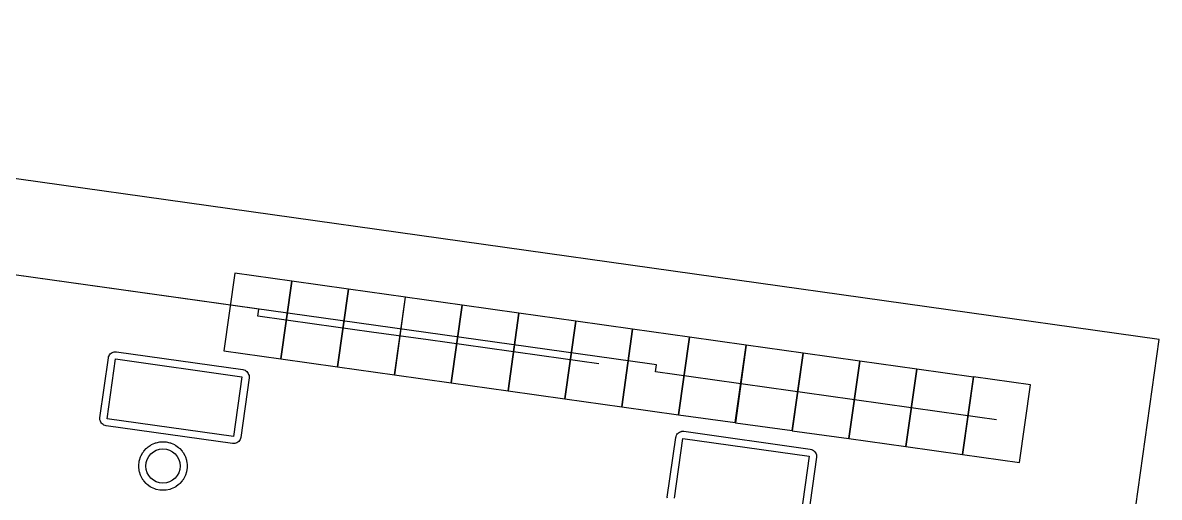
# Model space of a CAD drawing. Header units: feet. Extents: x -93 to 72, y -40 to 44.
# Drawn here: x -7 to 72.4, y 7.4 to 40.6 of the extents above; entities that cross this region are included whole.
import ezdxf

# ---------------------------------------------------------------- set-up
doc = ezdxf.new("R2010")
doc.units = ezdxf.units.FT
for name, color, linetype in [('Buildings', 7, 'CONTINUOUS'), ('Connections', 7, 'CONTINUOUS'), ('Modules', 7, 'CONTINUOUS'), ('Obstructions', 7, 'CONTINUOUS'), ('Setbacks', 7, 'CONTINUOUS'), ('Strings', 7, 'CONTINUOUS')]:
    doc.layers.add(name, color=color, linetype=linetype)

msp = doc.modelspace()

# ---------------------------------------------------------------- linework, layer by layer
at = {"layer": 'Buildings', "color": 252}
for p, q in [((72.412, 18.462), (-85.162, 40.587)), ((64.189, -40.102), (72.412, 18.462))]:
    msp.add_line(p, q, dxfattribs=at)
at = {"layer": 'Connections', "color": 91}
for p, q in [((36.803, 16.753), (-35.449, 26.898)), ((9.016, 20.654), (-35.449, 26.897)), ((9.503, 20.585), (9.016, 20.654)), ((9.435, 20.098), (9.503, 20.585)), ((37.291, 16.685), (36.803, 16.753)), ((37.222, 16.198), (37.291, 16.685))]:
    msp.add_line(p, q, dxfattribs=at)
at = {"layer": 'Modules', "color": 254}
for p, q in [((7.831, 23.087), (7.069, 17.667)), ((11.8, 22.53), (7.831, 23.087)), ((11.039, 17.109), (11.8, 22.53)), ((11.801, 22.532), (11.04, 17.111)), ((15.77, 21.975), (11.801, 22.532)), ((15.009, 16.554), (15.77, 21.975)), ((15.771, 21.973), (15.01, 16.553)), ((19.741, 21.416), (15.771, 21.973)), ((19.739, 21.418), (18.978, 15.998)), ((18.98, 15.995), (19.741, 21.416)), ((23.708, 20.861), (19.739, 21.418)), ((22.947, 15.44), (23.708, 20.861)), ((23.71, 20.859), (22.948, 15.439)), ((27.679, 20.302), (23.71, 20.859)), ((26.918, 14.881), (27.679, 20.302)), ((27.68, 20.3), (26.919, 14.88)), ((31.649, 19.743), (27.68, 20.3)), ((31.648, 19.745), (30.887, 14.325)), ((30.888, 14.323), (31.649, 19.743)), ((35.617, 19.188), (31.648, 19.745)), ((34.856, 13.767), (35.617, 19.188)), ((35.618, 19.186), (34.857, 13.766)), ((39.588, 18.629), (35.618, 19.186)), ((39.586, 18.631), (38.825, 13.211)), ((38.826, 13.209), (39.588, 18.629)), ((43.555, 18.074), (39.586, 18.631)), ((7.069, 17.667), (11.039, 17.109)), ((42.794, 12.654), (43.555, 18.074)), ((43.556, 18.073), (42.795, 12.652)), ((47.526, 17.515), (43.556, 18.073)), ((46.765, 12.095), (47.526, 17.515)), ((47.527, 17.514), (46.766, 12.093)), ((51.496, 16.956), (47.527, 17.514)), ((11.04, 17.111), (15.009, 16.554)), ((51.494, 16.959), (50.733, 11.538)), ((50.735, 11.536), (51.496, 16.956)), ((55.464, 16.401), (51.494, 16.959)), ((15.01, 16.553), (18.98, 15.995)), ((18.978, 15.998), (22.947, 15.44)), ((54.703, 10.981), (55.464, 16.401)), ((55.465, 16.4), (54.704, 10.979)), ((59.434, 15.842), (55.465, 16.4)), ((22.948, 15.439), (26.918, 14.881)), ((58.673, 10.422), (59.434, 15.842)), ((59.435, 15.845), (58.674, 10.424)), ((63.405, 15.287), (59.435, 15.845)), ((62.644, 9.867), (63.405, 15.287)), ((26.919, 14.88), (30.888, 14.323)), ((30.887, 14.325), (34.856, 13.767)), ((34.857, 13.766), (38.826, 13.209)), ((38.825, 13.211), (42.794, 12.654)), ((42.795, 12.652), (46.765, 12.095)), ((46.766, 12.093), (50.735, 11.536)), ((50.733, 11.538), (54.703, 10.981)), ((54.704, 10.979), (58.673, 10.422)), ((58.674, 10.424), (62.644, 9.867))]:
    msp.add_line(p, q, dxfattribs=at)
at = {"layer": 'Obstructions', "color": 252}
for p, q in [((-1.097, 12.929), (-0.511, 17.1)), ((-0.511, 17.1), (8.323, 15.858)), ((8.323, 15.858), (7.74, 11.687)), ((7.74, 11.687), (-1.097, 12.929)), ((38.541, 7.381), (39.127, 11.552)), ((39.127, 11.552), (47.961, 10.31)), ((47.961, 10.31), (47.378, 6.143))]:
    msp.add_line(p, q, dxfattribs=at)
msp.add_circle((2.806, 9.624), 1.194, dxfattribs=at)
at = {"layer": 'Setbacks', "color": 2}
for p, q in [((-0.872, 17.45), (-0.807, 17.499)), ((-0.807, 17.499), (-0.747, 17.544)), ((-0.747, 17.544), (-0.747, 17.544)), ((-0.747, 17.544), (-0.747, 17.544)), ((-0.747, 17.544), (-0.746, 17.544)), ((-0.746, 17.544), (-0.67, 17.571)), ((-0.67, 17.571), (-0.598, 17.595)), ((-0.598, 17.595), (-0.598, 17.595)), ((-0.598, 17.595), (-0.598, 17.595)), ((-0.598, 17.595), (-0.597, 17.595)), ((-0.597, 17.595), (-0.512, 17.597)), ((-0.512, 17.597), (-0.441, 17.598)), ((-0.441, 17.598), (-0.441, 17.598)), ((-0.441, 17.598), (-0.441, 17.598)), ((-0.441, 17.598), (-0.44, 17.598)), ((-0.44, 17.598), (8.393, 16.356)), ((-1.595, 12.999), (-1.009, 17.17)), ((-1.009, 17.17), (-0.987, 17.242)), ((-1.009, 17.17), (-1.009, 17.17)), ((-1.009, 17.17), (-1.009, 17.17)), ((-1.009, 17.17), (-1.009, 17.17)), ((-1.009, 17.17), (-1.009, 17.17)), ((-0.987, 17.242), (-0.963, 17.32)), ((-0.963, 17.321), (-0.917, 17.385)), ((-0.963, 17.32), (-0.963, 17.321)), ((-0.963, 17.32), (-0.963, 17.32)), ((-0.963, 17.32), (-0.963, 17.32)), ((-0.917, 17.385), (-0.873, 17.449)), ((-0.873, 17.449), (-0.872, 17.45)), ((-0.873, 17.449), (-0.873, 17.449)), ((-0.873, 17.449), (-0.873, 17.449)), ((8.393, 16.356), (8.393, 16.356)), ((8.393, 16.356), (8.394, 16.356)), ((8.394, 16.356), (8.468, 16.333)), ((8.468, 16.333), (8.543, 16.311)), ((8.543, 16.311), (8.543, 16.31)), ((8.543, 16.31), (8.544, 16.31)), ((8.544, 16.31), (8.544, 16.31)), ((8.544, 16.31), (8.544, 16.31)), ((8.544, 16.31), (8.608, 16.265)), ((8.608, 16.265), (8.672, 16.22)), ((8.672, 16.22), (8.673, 16.22)), ((8.673, 16.22), (8.673, 16.22)), ((8.673, 16.22), (8.673, 16.22)), ((8.673, 16.22), (8.673, 16.22)), ((8.673, 16.22), (8.72, 16.157)), ((8.72, 16.157), (8.767, 16.095)), ((8.767, 16.095), (8.767, 16.094)), ((8.767, 16.094), (8.767, 16.094)), ((8.767, 16.094), (8.768, 16.094)), ((8.768, 16.094), (8.768, 16.094)), ((8.768, 16.094), (8.793, 16.02)), ((8.793, 16.02), (8.819, 15.946)), ((8.819, 15.946), (8.819, 15.946)), ((8.819, 15.946), (8.819, 15.945)), ((8.819, 15.945), (8.819, 15.945)), ((8.819, 15.945), (8.819, 15.945)), ((8.819, 15.945), (8.82, 15.867)), ((8.822, 15.788), (8.238, 11.617)), ((8.82, 15.867), (8.822, 15.789)), ((8.822, 15.789), (8.822, 15.788)), ((-1.595, 12.998), (-1.595, 12.999)), ((-1.595, 12.999), (-1.595, 12.999)), ((-1.595, 12.999), (-1.595, 12.999)), ((-1.594, 12.921), (-1.595, 12.998)), ((-1.593, 12.842), (-1.594, 12.921)), ((-1.593, 12.841), (-1.593, 12.842)), ((-1.592, 12.841), (-1.593, 12.841)), ((-1.593, 12.841), (-1.593, 12.841)), ((-1.567, 12.768), (-1.592, 12.841)), ((-1.542, 12.693), (-1.567, 12.768)), ((-1.541, 12.693), (-1.542, 12.693)), ((-1.541, 12.692), (-1.541, 12.693)), ((-1.541, 12.693), (-1.541, 12.693)), ((-1.494, 12.629), (-1.541, 12.692)), ((-1.447, 12.567), (-1.494, 12.629)), ((-1.446, 12.566), (-1.447, 12.567)), ((-1.447, 12.567), (-1.447, 12.567)), ((-1.447, 12.567), (-1.447, 12.567)), ((-1.381, 12.521), (-1.446, 12.566)), ((-1.318, 12.477), (-1.381, 12.521)), ((-1.318, 12.476), (-1.318, 12.477)), ((-1.318, 12.477), (-1.318, 12.477)), ((-1.317, 12.476), (-1.318, 12.476)), ((-1.242, 12.453), (-1.317, 12.476)), ((-1.167, 12.431), (-1.242, 12.453)), ((-1.167, 12.43), (-1.167, 12.431)), ((-1.167, 12.43), (-1.167, 12.43)), ((7.67, 11.189), (-1.167, 12.43)), ((-1.167, 12.43), (-1.167, 12.43)), ((38.766, 11.902), (38.826, 11.947)), ((38.826, 11.947), (38.891, 11.996)), ((38.891, 11.996), (38.892, 11.997)), ((38.891, 11.996), (38.891, 11.996)), ((38.891, 11.996), (38.891, 11.996)), ((38.892, 11.997), (38.961, 12.021)), ((38.961, 12.021), (39.039, 12.047)), ((39.039, 12.047), (39.04, 12.048)), ((39.04, 12.048), (39.118, 12.049)), ((39.04, 12.048), (39.04, 12.048)), ((39.04, 12.048), (39.04, 12.048)), ((39.118, 12.049), (39.197, 12.05)), ((39.197, 12.05), (39.197, 12.05)), ((39.197, 12.05), (39.197, 12.05)), ((39.197, 12.05), (39.197, 12.05)), ((39.197, 12.05), (48.031, 10.809)), ((1.96, 11.089), (2.004, 11.118)), ((2.004, 11.118), (2.005, 11.118)), ((2.005, 11.118), (2.233, 11.219)), ((2.233, 11.22), (2.284, 11.233)), ((2.233, 11.219), (2.233, 11.22)), ((2.284, 11.233), (2.332, 11.252)), ((2.332, 11.252), (2.333, 11.252)), ((2.333, 11.252), (2.577, 11.304)), ((2.577, 11.304), (2.63, 11.307)), ((2.577, 11.304), (2.577, 11.304)), ((2.63, 11.307), (2.681, 11.315)), ((2.681, 11.315), (2.682, 11.315)), ((2.682, 11.315), (2.931, 11.315)), ((2.931, 11.315), (2.932, 11.315)), ((2.932, 11.315), (2.983, 11.307)), ((2.983, 11.307), (3.035, 11.304)), ((3.035, 11.304), (3.036, 11.304)), ((3.036, 11.304), (3.28, 11.252)), ((3.28, 11.252), (3.281, 11.252)), ((3.281, 11.252), (3.329, 11.233)), ((3.329, 11.233), (3.38, 11.22)), ((3.38, 11.22), (3.38, 11.219)), ((3.38, 11.219), (3.608, 11.118)), ((3.608, 11.118), (3.609, 11.118)), ((3.609, 11.118), (3.653, 11.089)), ((7.748, 11.19), (7.67, 11.189)), ((7.67, 11.189), (7.67, 11.189)), ((7.67, 11.189), (7.67, 11.189)), ((7.67, 11.189), (7.67, 11.189)), ((7.827, 11.191), (7.748, 11.19)), ((7.828, 11.192), (7.827, 11.192)), ((7.827, 11.192), (7.827, 11.191)), ((7.827, 11.191), (7.827, 11.191)), ((7.827, 11.191), (7.827, 11.191)), ((7.902, 11.217), (7.828, 11.192)), ((7.976, 11.243), (7.902, 11.217)), ((7.977, 11.243), (7.976, 11.243)), ((7.976, 11.243), (7.976, 11.243)), ((7.976, 11.243), (7.976, 11.243)), ((7.976, 11.243), (7.976, 11.243)), ((8.039, 11.29), (7.977, 11.243)), ((8.101, 11.337), (8.039, 11.29)), ((8.102, 11.337), (8.101, 11.337)), ((8.147, 11.402), (8.102, 11.338)), ((8.102, 11.338), (8.102, 11.338)), ((8.102, 11.338), (8.102, 11.338)), ((8.102, 11.338), (8.102, 11.337)), ((8.192, 11.466), (8.147, 11.402)), ((8.215, 11.542), (8.192, 11.467)), ((8.192, 11.467), (8.192, 11.467)), ((8.192, 11.467), (8.192, 11.467)), ((8.192, 11.467), (8.192, 11.466)), ((8.192, 11.466), (8.192, 11.466)), ((8.238, 11.617), (8.215, 11.542)), ((8.238, 11.617), (8.238, 11.617)), ((8.238, 11.617), (8.238, 11.617)), ((8.238, 11.617), (8.238, 11.617)), ((38.043, 7.451), (38.629, 11.622)), ((38.629, 11.623), (38.651, 11.695)), ((38.629, 11.622), (38.629, 11.623)), ((38.629, 11.622), (38.629, 11.622)), ((38.629, 11.622), (38.629, 11.622)), ((38.629, 11.622), (38.629, 11.622)), ((38.651, 11.695), (38.675, 11.772)), ((38.675, 11.773), (38.718, 11.834)), ((38.675, 11.772), (38.675, 11.773)), ((38.675, 11.773), (38.675, 11.773)), ((38.675, 11.773), (38.675, 11.773)), ((38.718, 11.834), (38.765, 11.901)), ((38.765, 11.901), (38.765, 11.902)), ((38.765, 11.902), (38.765, 11.902)), ((38.765, 11.902), (38.766, 11.902)), ((1.26, 10.312), (1.279, 10.361)), ((1.279, 10.361), (1.404, 10.577)), ((1.279, 10.361), (1.279, 10.361)), ((1.404, 10.577), (1.405, 10.578)), ((1.405, 10.578), (1.437, 10.618)), ((1.437, 10.618), (1.466, 10.662)), ((1.466, 10.662), (1.633, 10.848)), ((1.466, 10.662), (1.466, 10.662)), ((1.633, 10.848), (1.634, 10.848)), ((1.634, 10.848), (1.674, 10.881)), ((1.674, 10.881), (1.711, 10.918)), ((1.711, 10.918), (1.913, 11.065)), ((1.711, 10.918), (1.711, 10.918)), ((1.913, 11.065), (1.914, 11.065)), ((1.914, 11.065), (1.96, 11.089)), ((3.653, 11.089), (3.699, 11.065)), ((3.699, 11.065), (3.7, 11.065)), ((3.7, 11.065), (3.902, 10.918)), ((3.902, 10.918), (3.902, 10.918)), ((3.902, 10.918), (3.939, 10.881)), ((3.939, 10.881), (3.979, 10.848)), ((3.979, 10.848), (3.98, 10.848)), ((3.98, 10.848), (4.147, 10.662)), ((4.147, 10.662), (4.147, 10.662)), ((4.147, 10.662), (4.176, 10.618)), ((4.176, 10.618), (4.208, 10.578)), ((4.208, 10.578), (4.209, 10.577)), ((4.209, 10.577), (4.334, 10.361)), ((4.334, 10.361), (4.334, 10.361)), ((4.334, 10.361), (4.352, 10.312)), ((48.031, 10.809), (48.032, 10.808)), ((48.032, 10.808), (48.106, 10.786)), ((48.106, 10.786), (48.181, 10.763)), ((48.181, 10.763), (48.181, 10.763)), ((48.181, 10.763), (48.181, 10.763)), ((48.181, 10.763), (48.182, 10.763)), ((48.182, 10.763), (48.182, 10.762)), ((48.182, 10.762), (48.246, 10.718)), ((48.246, 10.718), (48.31, 10.673)), ((48.31, 10.673), (48.31, 10.672)), ((48.31, 10.672), (48.31, 10.672)), ((48.31, 10.672), (48.311, 10.672)), ((48.311, 10.672), (48.311, 10.672)), ((48.311, 10.672), (48.358, 10.61)), ((48.358, 10.61), (48.405, 10.547)), ((48.405, 10.547), (48.405, 10.547)), ((48.405, 10.547), (48.405, 10.547)), ((48.405, 10.547), (48.405, 10.546)), ((48.405, 10.546), (48.406, 10.546)), ((48.406, 10.546), (48.431, 10.472)), ((48.431, 10.472), (48.456, 10.398)), ((48.456, 10.398), (48.457, 10.398)), ((48.457, 10.398), (48.457, 10.398)), ((48.457, 10.398), (48.457, 10.398)), ((48.457, 10.398), (48.457, 10.397)), ((48.457, 10.397), (48.458, 10.319)), ((1.111, 9.676), (1.138, 9.925)), ((1.114, 9.624), (1.111, 9.676)), ((1.111, 9.676), (1.111, 9.676)), ((1.111, 9.571), (1.114, 9.624)), ((1.138, 9.323), (1.111, 9.571)), ((1.111, 9.571), (1.111, 9.571)), ((1.138, 9.925), (1.151, 9.975)), ((1.138, 9.925), (1.138, 9.925)), ((1.151, 9.975), (1.159, 10.027)), ((1.159, 10.027), (1.237, 10.265)), ((1.159, 10.027), (1.159, 10.027)), ((1.237, 10.265), (1.26, 10.312)), ((1.237, 10.265), (1.237, 10.265)), ((4.352, 10.312), (4.376, 10.265)), ((4.376, 10.265), (4.376, 10.265)), ((4.376, 10.265), (4.454, 10.027)), ((4.454, 10.027), (4.454, 10.027)), ((4.454, 10.027), (4.462, 9.975)), ((4.462, 9.975), (4.475, 9.925)), ((4.475, 9.925), (4.475, 9.925)), ((4.475, 9.925), (4.501, 9.676)), ((4.501, 9.571), (4.475, 9.323)), ((4.501, 9.676), (4.499, 9.624)), ((4.499, 9.624), (4.501, 9.571)), ((4.501, 9.676), (4.501, 9.676)), ((4.501, 9.571), (4.501, 9.571)), ((48.459, 10.24), (47.876, 6.073)), ((48.458, 10.319), (48.459, 10.241)), ((48.459, 10.241), (48.459, 10.24)), ((48.459, 10.24), (48.459, 10.24)), ((48.459, 10.24), (48.459, 10.24)), ((1.138, 9.322), (1.138, 9.323)), ((1.151, 9.272), (1.138, 9.322)), ((1.159, 9.22), (1.151, 9.272)), ((1.237, 8.982), (1.159, 9.22)), ((1.159, 9.22), (1.159, 9.22)), ((1.26, 8.935), (1.237, 8.982)), ((1.237, 8.982), (1.237, 8.982)), ((1.279, 8.887), (1.26, 8.935)), ((1.279, 8.886), (1.279, 8.887)), ((1.404, 8.67), (1.279, 8.886)), ((4.334, 8.886), (4.209, 8.67)), ((4.352, 8.935), (4.334, 8.887)), ((4.334, 8.887), (4.334, 8.886)), ((4.376, 8.982), (4.352, 8.935)), ((4.454, 9.22), (4.376, 8.982)), ((4.376, 8.982), (4.376, 8.982)), ((4.462, 9.272), (4.454, 9.22)), ((4.454, 9.22), (4.454, 9.22)), ((4.475, 9.322), (4.462, 9.272)), ((4.475, 9.323), (4.475, 9.322)), ((1.405, 8.669), (1.404, 8.67)), ((1.437, 8.629), (1.405, 8.669)), ((1.466, 8.585), (1.437, 8.629)), ((1.633, 8.399), (1.466, 8.585)), ((1.466, 8.585), (1.466, 8.585)), ((1.634, 8.399), (1.633, 8.399)), ((1.674, 8.366), (1.634, 8.399)), ((1.711, 8.329), (1.674, 8.366)), ((1.913, 8.182), (1.711, 8.329)), ((1.711, 8.329), (1.711, 8.329)), ((1.914, 8.182), (1.913, 8.182)), ((1.96, 8.158), (1.914, 8.182)), ((2.004, 8.13), (1.96, 8.158)), ((2.005, 8.129), (2.004, 8.13)), ((2.233, 8.028), (2.005, 8.129)), ((2.284, 8.014), (2.233, 8.028)), ((2.233, 8.028), (2.233, 8.028)), ((2.332, 7.995), (2.284, 8.014)), ((2.333, 7.995), (2.332, 7.995)), ((2.577, 7.943), (2.333, 7.995)), ((2.63, 7.941), (2.577, 7.943)), ((2.577, 7.943), (2.577, 7.943)), ((2.681, 7.932), (2.63, 7.941)), ((2.983, 7.941), (2.932, 7.932)), ((3.035, 7.943), (2.983, 7.941)), ((3.036, 7.943), (3.035, 7.943)), ((3.28, 7.995), (3.036, 7.943)), ((3.281, 7.995), (3.28, 7.995)), ((3.329, 8.014), (3.281, 7.995)), ((3.38, 8.028), (3.329, 8.014)), ((3.608, 8.129), (3.38, 8.028)), ((3.38, 8.028), (3.38, 8.028)), ((3.609, 8.13), (3.608, 8.129)), ((3.653, 8.158), (3.609, 8.13)), ((3.699, 8.182), (3.653, 8.158)), ((3.7, 8.182), (3.699, 8.182)), ((3.902, 8.329), (3.7, 8.182)), ((3.939, 8.366), (3.902, 8.329)), ((3.902, 8.329), (3.902, 8.329)), ((3.979, 8.399), (3.939, 8.366)), ((3.98, 8.399), (3.979, 8.399)), ((4.147, 8.585), (3.98, 8.399)), ((4.176, 8.629), (4.147, 8.585)), ((4.147, 8.585), (4.147, 8.585)), ((4.208, 8.669), (4.176, 8.629)), ((4.209, 8.67), (4.208, 8.669)), ((2.682, 7.932), (2.681, 7.932)), ((2.931, 7.932), (2.682, 7.932)), ((2.932, 7.932), (2.931, 7.932)), ((38.042, 7.45), (38.042, 7.451)), ((38.042, 7.451), (38.043, 7.451)), ((38.044, 7.372), (38.042, 7.45)), ((38.043, 7.451), (38.043, 7.451))]:
    msp.add_line(p, q, dxfattribs=at)
at = {"layer": 'Strings', "color": 11}
for p, q in [((13.405, 19.543), (9.435, 20.098)), ((17.376, 18.984), (13.405, 19.543)), ((21.343, 18.429), (17.376, 18.984)), ((25.314, 17.87), (21.343, 18.429)), ((29.284, 17.311), (25.314, 17.87)), ((33.252, 16.756), (29.284, 17.311)), ((41.19, 15.642), (37.222, 16.198)), ((45.16, 15.084), (41.19, 15.642)), ((49.131, 14.525), (45.16, 15.084)), ((53.098, 13.97), (49.131, 14.525)), ((57.069, 13.411), (53.098, 13.97)), ((61.039, 12.856), (57.069, 13.411))]:
    msp.add_line(p, q, dxfattribs=at)

doc.saveas('drawing.dxf')
